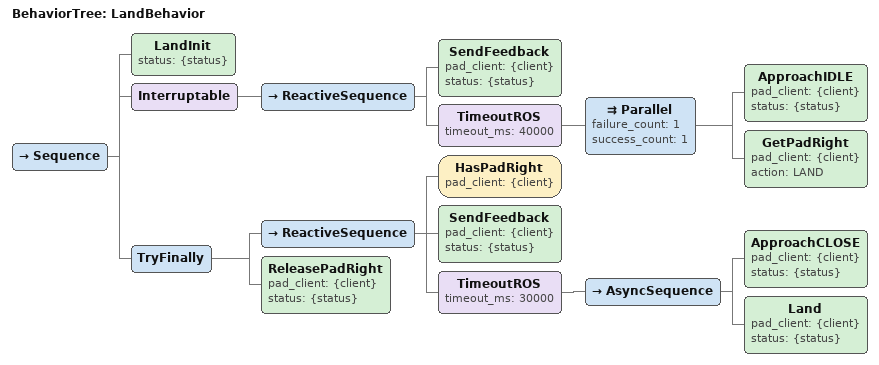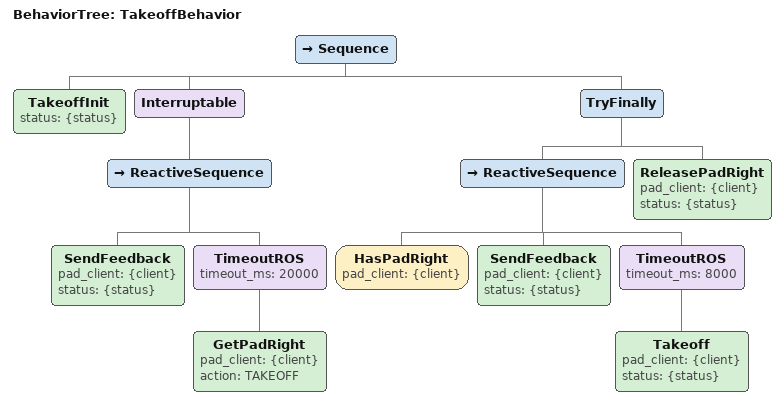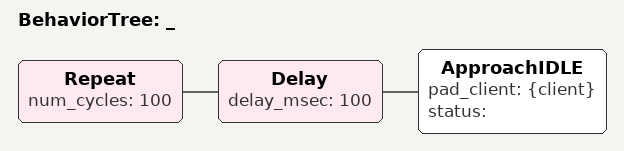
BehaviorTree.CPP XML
<?xml version="1.0" encoding="UTF-8"?>
<root BTCPP_format="4">
  <BehaviorTree ID="LandBehavior">
    <Sequence>
      <LandInit status="{status}"/>
      <Interruptable>
        <ReactiveSequence>
          <SendFeedback pad_client="{client}"
                        status="{status}"/>
          <TimeoutROS timeout_ms="40000">
            <Parallel failure_count="1"
                      success_count="1">
              <ApproachIDLE pad_client="{client}"
                            status="{status}"/>
              <GetPadRight pad_client="{client}"
                           action="LAND"/>
            </Parallel>
          </TimeoutROS>
        </ReactiveSequence>
      </Interruptable>
      <TryFinally>
        <ReactiveSequence>
          <HasPadRight pad_client="{client}"/>
          <SendFeedback pad_client="{client}"
                        status="{status}"/>
          <TimeoutROS timeout_ms="30000">
            <AsyncSequence>
              <ApproachCLOSE pad_client="{client}"
                             status="{status}"/>
              <Land pad_client="{client}"
                    status="{status}"/>
            </AsyncSequence>
          </TimeoutROS>
        </ReactiveSequence>
        <ReleasePadRight pad_client="{client}"
                         status="{status}"/>
      </TryFinally>
    </Sequence>
  </BehaviorTree>

  <BehaviorTree ID="TakeoffBehavior">
    <Sequence>
      <TakeoffInit status="{status}"/>
      <Interruptable>
        <ReactiveSequence>
          <SendFeedback pad_client="{client}"
                        status="{status}"/>
          <TimeoutROS timeout_ms="20000">
            <GetPadRight pad_client="{client}"
                         action="TAKEOFF"/>
          </TimeoutROS>
        </ReactiveSequence>
      </Interruptable>
      <TryFinally>
        <ReactiveSequence>
          <HasPadRight pad_client="{client}"/>
          <SendFeedback pad_client="{client}"
                        status="{status}"/>
          <TimeoutROS timeout_ms="8000">
            <Takeoff pad_client="{client}"
                     status="{status}"/>
          </TimeoutROS>
        </ReactiveSequence>
        <ReleasePadRight pad_client="{client}"
                         status="{status}"/>
      </TryFinally>
    </Sequence>
  </BehaviorTree>

  <BehaviorTree ID="_">
    <Repeat num_cycles="100">
      <Delay delay_msec="100">
        <ApproachIDLE pad_client="{client}"
                      status=""/>
      </Delay>
    </Repeat>
  </BehaviorTree>

</root>
